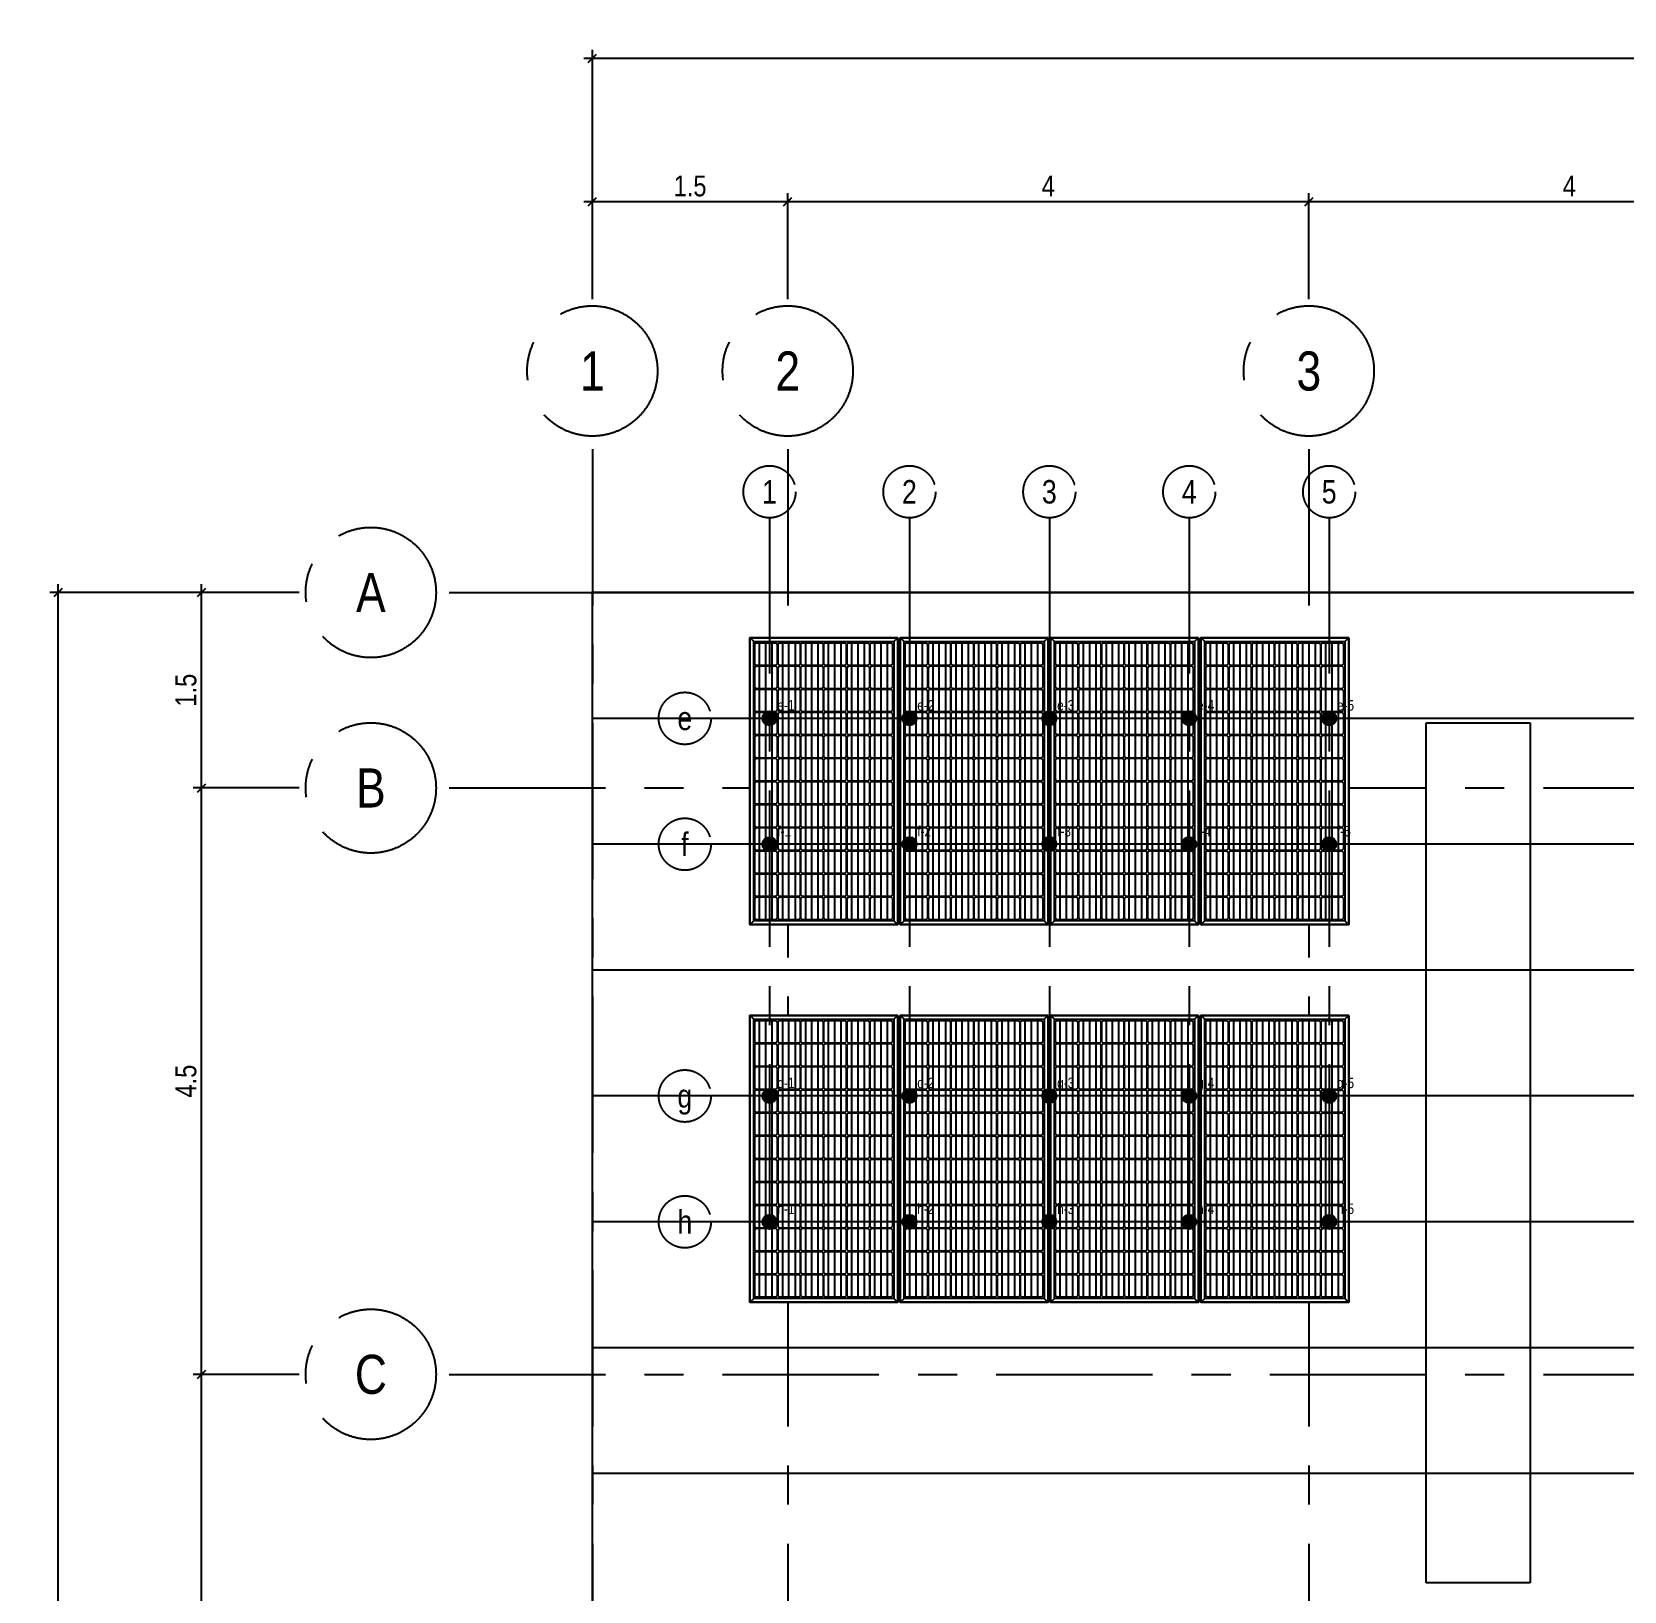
# Model space of a CAD drawing. Header units: millimetres. Extents: x -4302 to 21351, y -2227 to 20302.
# Drawn here: x -4302 to 7920, y 8336 to 20302 of the extents above; entities that cross this region are included whole.
import ezdxf
from ezdxf.enums import TextEntityAlignment as Align

# ---------------------------------------------------------------- set-up
doc = ezdxf.new("R2010")
doc.units = ezdxf.units.MM
doc.header["$LTSCALE"] = 100
doc.linetypes.add('CENTER', pattern=[21, 12, -3, 3, -3])
for name, color, linetype in [('A-ROOF-SKYL-E', 4, 'Continuous'), ('G-ANNO-DIMS', 3, 'Continuous'), ('G-ANNO-TEXT', 7, 'Continuous'), ('G-GRID', 8, 'CENTER'), ('P-FOOT-HATC-N', 250, 'Continuous'), ('P-FOOT-N', 250, 'Continuous'), ('P-MODL-N', 150, 'Continuous'), ('P-RAIL-N', 2, 'Continuous'), ('S-ROOF-OTLN-E', 7, 'Continuous'), ('S-ROOF-PURL-E', 30, 'Continuous')]:
    doc.layers.add(name, color=color, linetype=linetype)
doc.styles.add('CORDIA', font='cordia.shx', dxfattribs={"width": 0.85})
doc.dimstyles.new('TC_160', dxfattribs={"dimtxt": 160, "dimasz": 96, "dimexe": 64, "dimexo": 0, "dimgap": 40, "dimtad": 1, "dimlfac": 0.001, "dimzin": 0, "dimdsep": 46, "dimtxsty": 'CORDIA', "dimtsz": 64, "dimcen": 0, "dimdle": 64, "dimadec": 0, "dimazin": 0, "dimtfac": 1, "dimtmove": 0, "dimatfit": 3, "dimfxl": 1, "dimtzin": 0, "dimarcsym": 0})
doc.dimstyles.new('TC_160_Z', dxfattribs={"dimtxt": 160, "dimasz": 96, "dimexe": 64, "dimexo": 0, "dimgap": 40, "dimtad": 1, "dimlfac": 0.001, "dimdsep": 46, "dimtxsty": 'CORDIA', "dimtsz": 64, "dimcen": 0, "dimdle": 64, "dimadec": 0, "dimazin": 0, "dimtfac": 1, "dimtmove": 0, "dimatfit": 3, "dimfxl": 1, "dimtzin": 0, "dimarcsym": 0})

# ---------------------------------------------------------------- blocks, each defined once
blk = doc.blocks.new('TK_MODULE_PLAN')
for p, q in [((0, 0), (0, 1956)), ((0, 1956), (992, 1956)), ((25, 1931), (0, 1956)), ((25, 25), (25, 1931)), ((25, 1931), (967, 1931)), ((967, 1931), (992, 1956)), ((967, 1931), (967, 25)), ((992, 1956), (992, 0)), ((45.98, 1922.32), (35.98, 1912.32)), ((35.98, 1776.62), (35.98, 1912.32)), ((45.98, 1922.32), (175.59, 1922.32)), ((69.28, 1922.32), (69.28, 1766.62)), ((111.98, 1922.32), (111.98, 1766.62)), ((153.93, 1922.32), (153.93, 1766.62)), ((185.59, 1912.32), (175.59, 1922.32)), ((185.59, 1912.32), (185.59, 1776.62)), ((200.16, 1922.32), (190.16, 1912.32)), ((190.16, 1776.62), (190.16, 1912.32)), ((200.16, 1922.32), (329.77, 1922.32)), ((223.47, 1922.32), (223.47, 1766.62)), ((266.16, 1922.32), (266.16, 1766.62)), ((308.11, 1922.32), (308.11, 1766.62)), ((339.77, 1912.32), (329.77, 1922.32)), ((339.77, 1912.32), (339.77, 1776.62)), ((355.91, 1922.32), (345.91, 1912.32)), ((345.91, 1776.62), (345.91, 1912.32)), ((355.91, 1922.32), (485.53, 1922.32)), ((379.22, 1922.32), (379.22, 1766.62)), ((421.92, 1922.32), (421.92, 1766.62)), ((463.86, 1922.32), (463.86, 1766.62)), ((495.53, 1912.32), (485.53, 1922.32)), ((495.53, 1912.32), (495.53, 1776.62)), ((509.75, 1922.32), (499.75, 1912.32)), ((499.75, 1776.62), (499.75, 1912.32)), ((509.75, 1922.32), (639.36, 1922.32)), ((533.06, 1922.32), (533.06, 1766.62)), ((575.75, 1922.32), (575.75, 1766.62)), ((617.7, 1922.32), (617.7, 1766.62)), ((649.36, 1912.32), (639.36, 1922.32)), ((649.36, 1912.32), (649.36, 1776.62)), ((663.94, 1922.32), (653.94, 1912.32)), ((653.94, 1776.62), (653.94, 1912.32)), ((663.94, 1922.32), (793.55, 1922.32)), ((687.24, 1922.32), (687.24, 1766.62)), ((729.94, 1922.32), (729.94, 1766.62)), ((771.89, 1922.32), (771.89, 1766.62)), ((803.55, 1912.32), (793.55, 1922.32)), ((803.55, 1912.32), (803.55, 1776.62)), ((819.69, 1922.32), (809.69, 1912.32)), ((809.69, 1776.62), (809.69, 1912.32)), ((819.69, 1922.32), (949.3, 1922.32)), ((842.99, 1922.32), (842.99, 1766.62)), ((885.69, 1922.32), (885.69, 1766.62)), ((927.64, 1922.32), (927.64, 1766.62)), ((959.3, 1912.32), (949.3, 1922.32)), ((959.3, 1912.32), (959.3, 1776.62)), ((35.98, 1776.62), (45.98, 1766.62)), ((45.98, 1764.76), (35.98, 1754.76)), ((35.98, 1619.05), (35.98, 1754.76)), ((175.59, 1766.62), (45.98, 1766.62)), ((45.98, 1764.76), (175.59, 1764.76)), ((69.28, 1764.76), (69.28, 1609.05)), ((111.98, 1764.76), (111.98, 1609.05)), ((153.93, 1764.76), (153.93, 1609.05)), ((185.59, 1776.62), (175.59, 1766.62)), ((185.59, 1754.76), (175.59, 1764.76)), ((185.59, 1754.76), (185.59, 1619.05)), ((190.16, 1776.62), (200.16, 1766.62)), ((200.16, 1764.76), (190.16, 1754.76)), ((190.16, 1619.05), (190.16, 1754.76)), ((329.77, 1766.62), (200.16, 1766.62)), ((200.16, 1764.76), (329.77, 1764.76)), ((223.47, 1764.76), (223.47, 1609.05)), ((266.16, 1764.76), (266.16, 1609.05)), ((308.11, 1764.76), (308.11, 1609.05)), ((339.77, 1776.62), (329.77, 1766.62)), ((339.77, 1754.76), (329.77, 1764.76)), ((339.77, 1754.76), (339.77, 1619.05)), ((345.91, 1776.62), (355.91, 1766.62)), ((355.91, 1764.76), (345.91, 1754.76)), ((345.91, 1619.05), (345.91, 1754.76)), ((485.53, 1766.62), (355.91, 1766.62)), ((355.91, 1764.76), (485.53, 1764.76)), ((379.22, 1764.76), (379.22, 1609.05)), ((421.92, 1764.76), (421.92, 1609.05)), ((463.86, 1764.76), (463.86, 1609.05)), ((495.53, 1776.62), (485.53, 1766.62)), ((495.53, 1754.76), (485.53, 1764.76)), ((495.53, 1754.76), (495.53, 1619.05)), ((499.75, 1776.62), (509.75, 1766.62)), ((509.75, 1764.76), (499.75, 1754.76)), ((499.75, 1619.05), (499.75, 1754.76)), ((639.36, 1766.62), (509.75, 1766.62)), ((509.75, 1764.76), (639.36, 1764.76)), ((533.06, 1764.76), (533.06, 1609.05)), ((575.75, 1764.76), (575.75, 1609.05)), ((617.7, 1764.76), (617.7, 1609.05)), ((649.36, 1776.62), (639.36, 1766.62)), ((649.36, 1754.76), (639.36, 1764.76)), ((649.36, 1754.76), (649.36, 1619.05)), ((653.94, 1776.62), (663.94, 1766.62)), ((663.94, 1764.76), (653.94, 1754.76)), ((653.94, 1619.05), (653.94, 1754.76)), ((793.55, 1766.62), (663.94, 1766.62)), ((663.94, 1764.76), (793.55, 1764.76)), ((687.24, 1764.76), (687.24, 1609.05)), ((729.94, 1764.76), (729.94, 1609.05)), ((771.89, 1764.76), (771.89, 1609.05)), ((803.55, 1776.62), (793.55, 1766.62)), ((803.55, 1754.76), (793.55, 1764.76)), ((803.55, 1754.76), (803.55, 1619.05)), ((809.69, 1776.62), (819.69, 1766.62)), ((819.69, 1764.76), (809.69, 1754.76)), ((809.69, 1619.05), (809.69, 1754.76)), ((949.3, 1766.62), (819.69, 1766.62)), ((819.69, 1764.76), (949.3, 1764.76)), ((842.99, 1764.76), (842.99, 1609.05)), ((885.69, 1764.76), (885.69, 1609.05)), ((927.64, 1764.76), (927.64, 1609.05)), ((959.3, 1776.62), (949.3, 1766.62)), ((959.3, 1754.76), (949.3, 1764.76)), ((959.3, 1754.76), (959.3, 1619.05)), ((35.98, 1619.05), (45.98, 1609.05)), ((45.98, 1607.19), (35.98, 1597.19)), ((175.59, 1609.05), (45.98, 1609.05)), ((45.98, 1607.19), (175.59, 1607.19)), ((69.28, 1607.19), (69.28, 1451.49)), ((111.98, 1607.19), (111.98, 1451.49)), ((153.93, 1607.19), (153.93, 1451.49)), ((185.59, 1619.05), (175.59, 1609.05)), ((185.59, 1597.19), (175.59, 1607.19)), ((190.16, 1619.05), (200.16, 1609.05)), ((200.16, 1607.19), (190.16, 1597.19)), ((329.77, 1609.05), (200.16, 1609.05)), ((200.16, 1607.19), (329.77, 1607.19)), ((223.47, 1607.19), (223.47, 1451.49)), ((266.16, 1607.19), (266.16, 1451.49)), ((308.11, 1607.19), (308.11, 1451.49)), ((339.77, 1619.05), (329.77, 1609.05)), ((339.77, 1597.19), (329.77, 1607.19)), ((345.91, 1619.05), (355.91, 1609.05)), ((355.91, 1607.19), (345.91, 1597.19)), ((485.53, 1609.05), (355.91, 1609.05)), ((355.91, 1607.19), (485.53, 1607.19)), ((379.22, 1607.19), (379.22, 1451.49)), ((421.92, 1607.19), (421.92, 1451.49)), ((463.86, 1607.19), (463.86, 1451.49)), ((495.53, 1619.05), (485.53, 1609.05)), ((495.53, 1597.19), (485.53, 1607.19)), ((499.75, 1619.05), (509.75, 1609.05)), ((509.75, 1607.19), (499.75, 1597.19)), ((639.36, 1609.05), (509.75, 1609.05)), ((509.75, 1607.19), (639.36, 1607.19)), ((533.06, 1607.19), (533.06, 1451.49)), ((575.75, 1607.19), (575.75, 1451.49)), ((617.7, 1607.19), (617.7, 1451.49)), ((649.36, 1619.05), (639.36, 1609.05)), ((649.36, 1597.19), (639.36, 1607.19)), ((653.94, 1619.05), (663.94, 1609.05)), ((663.94, 1607.19), (653.94, 1597.19)), ((793.55, 1609.05), (663.94, 1609.05)), ((663.94, 1607.19), (793.55, 1607.19)), ((687.24, 1607.19), (687.24, 1451.49)), ((729.94, 1607.19), (729.94, 1451.49)), ((771.89, 1607.19), (771.89, 1451.49)), ((803.55, 1619.05), (793.55, 1609.05)), ((803.55, 1597.19), (793.55, 1607.19)), ((809.69, 1619.05), (819.69, 1609.05)), ((819.69, 1607.19), (809.69, 1597.19)), ((949.3, 1609.05), (819.69, 1609.05)), ((819.69, 1607.19), (949.3, 1607.19)), ((842.99, 1607.19), (842.99, 1451.49)), ((885.69, 1607.19), (885.69, 1451.49)), ((927.64, 1607.19), (927.64, 1451.49)), ((959.3, 1619.05), (949.3, 1609.05)), ((959.3, 1597.19), (949.3, 1607.19)), ((35.98, 1461.49), (35.98, 1597.19)), ((185.59, 1597.19), (185.59, 1461.49)), ((190.16, 1461.49), (190.16, 1597.19)), ((339.77, 1597.19), (339.77, 1461.49)), ((345.91, 1461.49), (345.91, 1597.19)), ((495.53, 1597.19), (495.53, 1461.49)), ((499.75, 1461.49), (499.75, 1597.19)), ((649.36, 1597.19), (649.36, 1461.49)), ((653.94, 1461.49), (653.94, 1597.19)), ((803.55, 1597.19), (803.55, 1461.49)), ((809.69, 1461.49), (809.69, 1597.19)), ((959.3, 1597.19), (959.3, 1461.49)), ((35.98, 1461.49), (45.98, 1451.49)), ((45.98, 1449.62), (35.98, 1439.62)), ((35.98, 1303.92), (35.98, 1439.62)), ((175.59, 1451.49), (45.98, 1451.49)), ((45.98, 1449.62), (175.59, 1449.62)), ((69.28, 1449.62), (69.28, 1293.92)), ((111.98, 1449.62), (111.98, 1293.92)), ((153.93, 1449.62), (153.93, 1293.92)), ((185.59, 1461.49), (175.59, 1451.49)), ((185.59, 1439.62), (175.59, 1449.62)), ((185.59, 1439.62), (185.59, 1303.92)), ((190.16, 1461.49), (200.16, 1451.49)), ((200.16, 1449.62), (190.16, 1439.62)), ((190.16, 1303.92), (190.16, 1439.62)), ((329.77, 1451.49), (200.16, 1451.49)), ((200.16, 1449.62), (329.77, 1449.62)), ((223.47, 1449.62), (223.47, 1293.92)), ((266.16, 1449.62), (266.16, 1293.92)), ((308.11, 1449.62), (308.11, 1293.92)), ((339.77, 1461.49), (329.77, 1451.49)), ((339.77, 1439.62), (329.77, 1449.62)), ((339.77, 1439.62), (339.77, 1303.92)), ((345.91, 1461.49), (355.91, 1451.49)), ((355.91, 1449.62), (345.91, 1439.62)), ((345.91, 1303.92), (345.91, 1439.62)), ((485.53, 1451.49), (355.91, 1451.49)), ((355.91, 1449.62), (485.53, 1449.62)), ((379.22, 1449.62), (379.22, 1293.92)), ((421.92, 1449.62), (421.92, 1293.92)), ((463.86, 1449.62), (463.86, 1293.92)), ((495.53, 1461.49), (485.53, 1451.49)), ((495.53, 1439.62), (485.53, 1449.62)), ((495.53, 1439.62), (495.53, 1303.92)), ((499.75, 1461.49), (509.75, 1451.49)), ((509.75, 1449.62), (499.75, 1439.62)), ((499.75, 1303.92), (499.75, 1439.62)), ((639.36, 1451.49), (509.75, 1451.49)), ((509.75, 1449.62), (639.36, 1449.62)), ((533.06, 1449.62), (533.06, 1293.92)), ((575.75, 1449.62), (575.75, 1293.92)), ((617.7, 1449.62), (617.7, 1293.92)), ((649.36, 1461.49), (639.36, 1451.49)), ((649.36, 1439.62), (639.36, 1449.62)), ((649.36, 1439.62), (649.36, 1303.92)), ((653.94, 1461.49), (663.94, 1451.49)), ((663.94, 1449.62), (653.94, 1439.62)), ((653.94, 1303.92), (653.94, 1439.62)), ((793.55, 1451.49), (663.94, 1451.49)), ((663.94, 1449.62), (793.55, 1449.62)), ((687.24, 1449.62), (687.24, 1293.92)), ((729.94, 1449.62), (729.94, 1293.92)), ((771.89, 1449.62), (771.89, 1293.92)), ((803.55, 1461.49), (793.55, 1451.49)), ((803.55, 1439.62), (793.55, 1449.62)), ((803.55, 1439.62), (803.55, 1303.92)), ((809.69, 1461.49), (819.69, 1451.49)), ((819.69, 1449.62), (809.69, 1439.62)), ((809.69, 1303.92), (809.69, 1439.62)), ((949.3, 1451.49), (819.69, 1451.49)), ((819.69, 1449.62), (949.3, 1449.62)), ((842.99, 1449.62), (842.99, 1293.92)), ((885.69, 1449.62), (885.69, 1293.92)), ((927.64, 1449.62), (927.64, 1293.92)), ((959.3, 1461.49), (949.3, 1451.49)), ((959.3, 1439.62), (949.3, 1449.62)), ((959.3, 1439.62), (959.3, 1303.92)), ((35.98, 1303.92), (45.98, 1293.92)), ((45.98, 1292.06), (35.98, 1282.06)), ((175.59, 1293.92), (45.98, 1293.92)), ((45.98, 1292.06), (175.59, 1292.06)), ((69.28, 1292.06), (69.28, 1136.35)), ((111.98, 1292.06), (111.98, 1136.35)), ((153.93, 1292.06), (153.93, 1136.35)), ((185.59, 1303.92), (175.59, 1293.92)), ((185.59, 1282.06), (175.59, 1292.06)), ((190.16, 1303.92), (200.16, 1293.92)), ((200.16, 1292.06), (190.16, 1282.06)), ((329.77, 1293.92), (200.16, 1293.92)), ((200.16, 1292.06), (329.77, 1292.06)), ((223.47, 1292.06), (223.47, 1136.35)), ((266.16, 1292.06), (266.16, 1136.35)), ((308.11, 1292.06), (308.11, 1136.35)), ((339.77, 1303.92), (329.77, 1293.92)), ((339.77, 1282.06), (329.77, 1292.06)), ((345.91, 1303.92), (355.91, 1293.92)), ((355.91, 1292.06), (345.91, 1282.06)), ((485.53, 1293.92), (355.91, 1293.92)), ((355.91, 1292.06), (485.53, 1292.06)), ((379.22, 1292.06), (379.22, 1136.35)), ((421.92, 1292.06), (421.92, 1136.35)), ((463.86, 1292.06), (463.86, 1136.35)), ((495.53, 1303.92), (485.53, 1293.92)), ((495.53, 1282.06), (485.53, 1292.06)), ((499.75, 1303.92), (509.75, 1293.92)), ((509.75, 1292.06), (499.75, 1282.06)), ((639.36, 1293.92), (509.75, 1293.92)), ((509.75, 1292.06), (639.36, 1292.06)), ((533.06, 1292.06), (533.06, 1136.35)), ((575.75, 1292.06), (575.75, 1136.35)), ((617.7, 1292.06), (617.7, 1136.35)), ((649.36, 1303.92), (639.36, 1293.92)), ((649.36, 1282.06), (639.36, 1292.06)), ((653.94, 1303.92), (663.94, 1293.92)), ((663.94, 1292.06), (653.94, 1282.06)), ((793.55, 1293.92), (663.94, 1293.92)), ((663.94, 1292.06), (793.55, 1292.06)), ((687.24, 1292.06), (687.24, 1136.35)), ((729.94, 1292.06), (729.94, 1136.35)), ((771.89, 1292.06), (771.89, 1136.35)), ((803.55, 1303.92), (793.55, 1293.92)), ((803.55, 1282.06), (793.55, 1292.06)), ((809.69, 1303.92), (819.69, 1293.92)), ((819.69, 1292.06), (809.69, 1282.06)), ((949.3, 1293.92), (819.69, 1293.92)), ((819.69, 1292.06), (949.3, 1292.06)), ((842.99, 1292.06), (842.99, 1136.35)), ((885.69, 1292.06), (885.69, 1136.35)), ((927.64, 1292.06), (927.64, 1136.35)), ((959.3, 1303.92), (949.3, 1293.92)), ((959.3, 1282.06), (949.3, 1292.06)), ((35.98, 1146.35), (35.98, 1282.06)), ((185.59, 1282.06), (185.59, 1146.35)), ((190.16, 1146.35), (190.16, 1282.06)), ((339.77, 1282.06), (339.77, 1146.35)), ((345.91, 1146.35), (345.91, 1282.06)), ((495.53, 1282.06), (495.53, 1146.35)), ((499.75, 1146.35), (499.75, 1282.06)), ((649.36, 1282.06), (649.36, 1146.35)), ((653.94, 1146.35), (653.94, 1282.06)), ((803.55, 1282.06), (803.55, 1146.35)), ((809.69, 1146.35), (809.69, 1282.06)), ((959.3, 1282.06), (959.3, 1146.35)), ((35.98, 1146.35), (45.98, 1136.35)), ((45.98, 1134.49), (35.98, 1124.49)), ((35.98, 988.79), (35.98, 1124.49)), ((175.59, 1136.35), (45.98, 1136.35)), ((45.98, 1134.49), (175.59, 1134.49)), ((69.28, 1134.49), (69.28, 978.79)), ((111.98, 1134.49), (111.98, 978.79)), ((153.93, 1134.49), (153.93, 978.79)), ((185.59, 1146.35), (175.59, 1136.35)), ((185.59, 1124.49), (175.59, 1134.49)), ((185.59, 1124.49), (185.59, 988.79)), ((190.16, 1146.35), (200.16, 1136.35)), ((200.16, 1134.49), (190.16, 1124.49)), ((190.16, 988.79), (190.16, 1124.49)), ((329.77, 1136.35), (200.16, 1136.35)), ((200.16, 1134.49), (329.77, 1134.49)), ((223.47, 1134.49), (223.47, 978.79)), ((266.16, 1134.49), (266.16, 978.79)), ((308.11, 1134.49), (308.11, 978.79)), ((339.77, 1146.35), (329.77, 1136.35)), ((339.77, 1124.49), (329.77, 1134.49)), ((339.77, 1124.49), (339.77, 988.79)), ((345.91, 1146.35), (355.91, 1136.35)), ((355.91, 1134.49), (345.91, 1124.49)), ((345.91, 988.79), (345.91, 1124.49)), ((485.53, 1136.35), (355.91, 1136.35)), ((355.91, 1134.49), (485.53, 1134.49)), ((379.22, 1134.49), (379.22, 978.79)), ((421.92, 1134.49), (421.92, 978.79)), ((463.86, 1134.49), (463.86, 978.79)), ((495.53, 1146.35), (485.53, 1136.35)), ((495.53, 1124.49), (485.53, 1134.49)), ((495.53, 1124.49), (495.53, 988.79)), ((499.75, 1146.35), (509.75, 1136.35)), ((509.75, 1134.49), (499.75, 1124.49)), ((499.75, 988.79), (499.75, 1124.49)), ((639.36, 1136.35), (509.75, 1136.35)), ((509.75, 1134.49), (639.36, 1134.49)), ((533.06, 1134.49), (533.06, 978.79)), ((575.75, 1134.49), (575.75, 978.79)), ((617.7, 1134.49), (617.7, 978.79)), ((649.36, 1146.35), (639.36, 1136.35)), ((649.36, 1124.49), (639.36, 1134.49)), ((649.36, 1124.49), (649.36, 988.79)), ((653.94, 1146.35), (663.94, 1136.35)), ((663.94, 1134.49), (653.94, 1124.49)), ((653.94, 988.79), (653.94, 1124.49)), ((793.55, 1136.35), (663.94, 1136.35)), ((663.94, 1134.49), (793.55, 1134.49)), ((687.24, 1134.49), (687.24, 978.79)), ((729.94, 1134.49), (729.94, 978.79)), ((771.89, 1134.49), (771.89, 978.79)), ((803.55, 1146.35), (793.55, 1136.35)), ((803.55, 1124.49), (793.55, 1134.49)), ((803.55, 1124.49), (803.55, 988.79)), ((809.69, 1146.35), (819.69, 1136.35)), ((819.69, 1134.49), (809.69, 1124.49)), ((809.69, 988.79), (809.69, 1124.49)), ((949.3, 1136.35), (819.69, 1136.35)), ((819.69, 1134.49), (949.3, 1134.49)), ((842.99, 1134.49), (842.99, 978.79)), ((885.69, 1134.49), (885.69, 978.79)), ((927.64, 1134.49), (927.64, 978.79)), ((959.3, 1146.35), (949.3, 1136.35)), ((959.3, 1124.49), (949.3, 1134.49)), ((959.3, 1124.49), (959.3, 988.79)), ((35.98, 988.79), (45.98, 978.79)), ((45.98, 976.93), (35.98, 966.93)), ((35.98, 831.22), (35.98, 966.93)), ((175.59, 978.79), (45.98, 978.79)), ((45.98, 976.93), (175.59, 976.93)), ((69.28, 976.93), (69.28, 821.22)), ((111.98, 976.93), (111.98, 821.22)), ((153.93, 976.93), (153.93, 821.22)), ((185.59, 988.79), (175.59, 978.79)), ((185.59, 966.93), (175.59, 976.93)), ((185.59, 966.93), (185.59, 831.22)), ((190.16, 988.79), (200.16, 978.79)), ((200.16, 976.93), (190.16, 966.93)), ((190.16, 831.22), (190.16, 966.93)), ((329.77, 978.79), (200.16, 978.79)), ((200.16, 976.93), (329.77, 976.93)), ((223.47, 976.93), (223.47, 821.22)), ((266.16, 976.93), (266.16, 821.22)), ((308.11, 976.93), (308.11, 821.22)), ((339.77, 988.79), (329.77, 978.79)), ((339.77, 966.93), (329.77, 976.93)), ((339.77, 966.93), (339.77, 831.22)), ((345.91, 988.79), (355.91, 978.79)), ((355.91, 976.93), (345.91, 966.93)), ((345.91, 831.22), (345.91, 966.93)), ((485.53, 978.79), (355.91, 978.79)), ((355.91, 976.93), (485.53, 976.93)), ((379.22, 976.93), (379.22, 821.22)), ((421.92, 976.93), (421.92, 821.22)), ((463.86, 976.93), (463.86, 821.22)), ((495.53, 988.79), (485.53, 978.79)), ((495.53, 966.93), (485.53, 976.93)), ((495.53, 966.93), (495.53, 831.22)), ((499.75, 988.79), (509.75, 978.79)), ((509.75, 976.93), (499.75, 966.93)), ((499.75, 831.22), (499.75, 966.93)), ((639.36, 978.79), (509.75, 978.79)), ((509.75, 976.93), (639.36, 976.93)), ((533.06, 976.93), (533.06, 821.22)), ((575.75, 976.93), (575.75, 821.22)), ((617.7, 976.93), (617.7, 821.22)), ((649.36, 988.79), (639.36, 978.79)), ((649.36, 966.93), (639.36, 976.93)), ((649.36, 966.93), (649.36, 831.22)), ((653.94, 988.79), (663.94, 978.79)), ((663.94, 976.93), (653.94, 966.93)), ((653.94, 831.22), (653.94, 966.93)), ((793.55, 978.79), (663.94, 978.79)), ((663.94, 976.93), (793.55, 976.93)), ((687.24, 976.93), (687.24, 821.22)), ((729.94, 976.93), (729.94, 821.22)), ((771.89, 976.93), (771.89, 821.22)), ((803.55, 988.79), (793.55, 978.79)), ((803.55, 966.93), (793.55, 976.93)), ((803.55, 966.93), (803.55, 831.22)), ((809.69, 988.79), (819.69, 978.79)), ((819.69, 976.93), (809.69, 966.93)), ((809.69, 831.22), (809.69, 966.93)), ((949.3, 978.79), (819.69, 978.79)), ((819.69, 976.93), (949.3, 976.93)), ((842.99, 976.93), (842.99, 821.22)), ((885.69, 976.93), (885.69, 821.22)), ((927.64, 976.93), (927.64, 821.22)), ((959.3, 988.79), (949.3, 978.79)), ((959.3, 966.93), (949.3, 976.93)), ((959.3, 966.93), (959.3, 831.22)), ((35.98, 831.22), (45.98, 821.22)), ((45.98, 819.36), (35.98, 809.36)), ((35.98, 673.66), (35.98, 809.36)), ((175.59, 821.22), (45.98, 821.22)), ((45.98, 819.36), (175.59, 819.36)), ((69.28, 819.36), (69.28, 663.66)), ((111.98, 819.36), (111.98, 663.66)), ((153.93, 819.36), (153.93, 663.66)), ((185.59, 831.22), (175.59, 821.22)), ((185.59, 809.36), (175.59, 819.36)), ((185.59, 809.36), (185.59, 673.66)), ((190.16, 831.22), (200.16, 821.22)), ((200.16, 819.36), (190.16, 809.36)), ((190.16, 673.66), (190.16, 809.36)), ((329.77, 821.22), (200.16, 821.22)), ((200.16, 819.36), (329.77, 819.36)), ((223.47, 819.36), (223.47, 663.66)), ((266.16, 819.36), (266.16, 663.66)), ((308.11, 819.36), (308.11, 663.66)), ((339.77, 831.22), (329.77, 821.22)), ((339.77, 809.36), (329.77, 819.36)), ((339.77, 809.36), (339.77, 673.66)), ((345.91, 831.22), (355.91, 821.22)), ((355.91, 819.36), (345.91, 809.36)), ((345.91, 673.66), (345.91, 809.36)), ((485.53, 821.22), (355.91, 821.22)), ((355.91, 819.36), (485.53, 819.36)), ((379.22, 819.36), (379.22, 663.66)), ((421.92, 819.36), (421.92, 663.66)), ((463.86, 819.36), (463.86, 663.66)), ((495.53, 831.22), (485.53, 821.22)), ((495.53, 809.36), (485.53, 819.36)), ((495.53, 809.36), (495.53, 673.66)), ((499.75, 831.22), (509.75, 821.22)), ((509.75, 819.36), (499.75, 809.36)), ((499.75, 673.66), (499.75, 809.36)), ((639.36, 821.22), (509.75, 821.22)), ((509.75, 819.36), (639.36, 819.36)), ((533.06, 819.36), (533.06, 663.66)), ((575.75, 819.36), (575.75, 663.66)), ((617.7, 819.36), (617.7, 663.66)), ((649.36, 831.22), (639.36, 821.22)), ((649.36, 809.36), (639.36, 819.36)), ((649.36, 809.36), (649.36, 673.66)), ((653.94, 831.22), (663.94, 821.22)), ((663.94, 819.36), (653.94, 809.36)), ((653.94, 673.66), (653.94, 809.36)), ((793.55, 821.22), (663.94, 821.22)), ((663.94, 819.36), (793.55, 819.36)), ((687.24, 819.36), (687.24, 663.66)), ((729.94, 819.36), (729.94, 663.66)), ((771.89, 819.36), (771.89, 663.66)), ((803.55, 831.22), (793.55, 821.22)), ((803.55, 809.36), (793.55, 819.36)), ((803.55, 809.36), (803.55, 673.66)), ((809.69, 831.22), (819.69, 821.22)), ((819.69, 819.36), (809.69, 809.36)), ((809.69, 673.66), (809.69, 809.36)), ((949.3, 821.22), (819.69, 821.22)), ((819.69, 819.36), (949.3, 819.36)), ((842.99, 819.36), (842.99, 663.66)), ((885.69, 819.36), (885.69, 663.66)), ((927.64, 819.36), (927.64, 663.66)), ((959.3, 831.22), (949.3, 821.22)), ((959.3, 809.36), (949.3, 819.36)), ((959.3, 809.36), (959.3, 673.66)), ((35.98, 673.66), (45.98, 663.66)), ((45.98, 661.79), (35.98, 651.79)), ((35.98, 516.09), (35.98, 651.79)), ((175.59, 663.66), (45.98, 663.66)), ((45.98, 661.79), (175.59, 661.79)), ((69.28, 661.79), (69.28, 506.09)), ((111.98, 661.79), (111.98, 506.09)), ((153.93, 661.79), (153.93, 506.09)), ((185.59, 673.66), (175.59, 663.66)), ((185.59, 651.79), (175.59, 661.79)), ((185.59, 651.79), (185.59, 516.09)), ((190.16, 673.66), (200.16, 663.66)), ((200.16, 661.79), (190.16, 651.79)), ((190.16, 516.09), (190.16, 651.79)), ((329.77, 663.66), (200.16, 663.66)), ((200.16, 661.79), (329.77, 661.79)), ((223.47, 661.79), (223.47, 506.09)), ((266.16, 661.79), (266.16, 506.09)), ((308.11, 661.79), (308.11, 506.09)), ((339.77, 673.66), (329.77, 663.66)), ((339.77, 651.79), (329.77, 661.79)), ((339.77, 651.79), (339.77, 516.09)), ((345.91, 673.66), (355.91, 663.66)), ((355.91, 661.79), (345.91, 651.79)), ((345.91, 516.09), (345.91, 651.79)), ((485.53, 663.66), (355.91, 663.66)), ((355.91, 661.79), (485.53, 661.79)), ((379.22, 661.79), (379.22, 506.09)), ((421.92, 661.79), (421.92, 506.09)), ((463.86, 661.79), (463.86, 506.09)), ((495.53, 673.66), (485.53, 663.66)), ((495.53, 651.79), (485.53, 661.79)), ((495.53, 651.79), (495.53, 516.09)), ((499.75, 673.66), (509.75, 663.66)), ((509.75, 661.79), (499.75, 651.79)), ((499.75, 516.09), (499.75, 651.79)), ((639.36, 663.66), (509.75, 663.66)), ((509.75, 661.79), (639.36, 661.79)), ((533.06, 661.79), (533.06, 506.09)), ((575.75, 661.79), (575.75, 506.09)), ((617.7, 661.79), (617.7, 506.09)), ((649.36, 673.66), (639.36, 663.66)), ((649.36, 651.79), (639.36, 661.79)), ((649.36, 651.79), (649.36, 516.09)), ((653.94, 673.66), (663.94, 663.66)), ((663.94, 661.79), (653.94, 651.79)), ((653.94, 516.09), (653.94, 651.79)), ((793.55, 663.66), (663.94, 663.66)), ((663.94, 661.79), (793.55, 661.79)), ((687.24, 661.79), (687.24, 506.09)), ((729.94, 661.79), (729.94, 506.09)), ((771.89, 661.79), (771.89, 506.09)), ((803.55, 673.66), (793.55, 663.66)), ((803.55, 651.79), (793.55, 661.79)), ((803.55, 651.79), (803.55, 516.09)), ((809.69, 673.66), (819.69, 663.66)), ((819.69, 661.79), (809.69, 651.79)), ((809.69, 516.09), (809.69, 651.79)), ((949.3, 663.66), (819.69, 663.66)), ((819.69, 661.79), (949.3, 661.79)), ((842.99, 661.79), (842.99, 506.09)), ((885.69, 661.79), (885.69, 506.09)), ((927.64, 661.79), (927.64, 506.09)), ((959.3, 673.66), (949.3, 663.66)), ((959.3, 651.79), (949.3, 661.79)), ((959.3, 651.79), (959.3, 516.09)), ((35.98, 516.09), (45.98, 506.09)), ((45.98, 504.23), (35.98, 494.23)), ((35.98, 358.52), (35.98, 494.23)), ((175.59, 506.09), (45.98, 506.09)), ((45.98, 504.23), (175.59, 504.23)), ((69.28, 504.23), (69.28, 348.52)), ((111.98, 504.23), (111.98, 348.52)), ((153.93, 504.23), (153.93, 348.52)), ((185.59, 516.09), (175.59, 506.09)), ((185.59, 494.23), (175.59, 504.23)), ((185.59, 494.23), (185.59, 358.52)), ((190.16, 516.09), (200.16, 506.09)), ((200.16, 504.23), (190.16, 494.23)), ((190.16, 358.52), (190.16, 494.23)), ((329.77, 506.09), (200.16, 506.09)), ((200.16, 504.23), (329.77, 504.23)), ((223.47, 504.23), (223.47, 348.52)), ((266.16, 504.23), (266.16, 348.52)), ((308.11, 504.23), (308.11, 348.52)), ((339.77, 516.09), (329.77, 506.09)), ((339.77, 494.23), (329.77, 504.23)), ((339.77, 494.23), (339.77, 358.52)), ((345.91, 516.09), (355.91, 506.09)), ((355.91, 504.23), (345.91, 494.23)), ((345.91, 358.52), (345.91, 494.23)), ((485.53, 506.09), (355.91, 506.09)), ((355.91, 504.23), (485.53, 504.23)), ((379.22, 504.23), (379.22, 348.52)), ((421.92, 504.23), (421.92, 348.52)), ((463.86, 504.23), (463.86, 348.52)), ((495.53, 516.09), (485.53, 506.09)), ((495.53, 494.23), (485.53, 504.23)), ((495.53, 494.23), (495.53, 358.52)), ((499.75, 516.09), (509.75, 506.09)), ((509.75, 504.23), (499.75, 494.23)), ((499.75, 358.52), (499.75, 494.23)), ((639.36, 506.09), (509.75, 506.09)), ((509.75, 504.23), (639.36, 504.23)), ((533.06, 504.23), (533.06, 348.52)), ((575.75, 504.23), (575.75, 348.52)), ((617.7, 504.23), (617.7, 348.52)), ((649.36, 516.09), (639.36, 506.09)), ((649.36, 494.23), (639.36, 504.23)), ((649.36, 494.23), (649.36, 358.52)), ((653.94, 516.09), (663.94, 506.09)), ((663.94, 504.23), (653.94, 494.23)), ((653.94, 358.52), (653.94, 494.23)), ((793.55, 506.09), (663.94, 506.09)), ((663.94, 504.23), (793.55, 504.23)), ((687.24, 504.23), (687.24, 348.52)), ((729.94, 504.23), (729.94, 348.52)), ((771.89, 504.23), (771.89, 348.52)), ((803.55, 516.09), (793.55, 506.09)), ((803.55, 494.23), (793.55, 504.23)), ((803.55, 494.23), (803.55, 358.52)), ((809.69, 516.09), (819.69, 506.09)), ((819.69, 504.23), (809.69, 494.23)), ((809.69, 358.52), (809.69, 494.23)), ((949.3, 506.09), (819.69, 506.09)), ((819.69, 504.23), (949.3, 504.23)), ((842.99, 504.23), (842.99, 348.52)), ((885.69, 504.23), (885.69, 348.52)), ((927.64, 504.23), (927.64, 348.52)), ((959.3, 516.09), (949.3, 506.09)), ((959.3, 494.23), (949.3, 504.23)), ((959.3, 494.23), (959.3, 358.52)), ((35.98, 358.52), (45.98, 348.52)), ((45.98, 346.66), (35.98, 336.66)), ((35.98, 200.96), (35.98, 336.66)), ((175.59, 348.52), (45.98, 348.52)), ((45.98, 346.66), (175.59, 346.66)), ((69.28, 346.66), (69.28, 190.96)), ((111.98, 346.66), (111.98, 190.96)), ((153.93, 346.66), (153.93, 190.96)), ((185.59, 358.52), (175.59, 348.52)), ((185.59, 336.66), (175.59, 346.66)), ((185.59, 336.66), (185.59, 200.96)), ((190.16, 358.52), (200.16, 348.52)), ((200.16, 346.66), (190.16, 336.66)), ((190.16, 200.96), (190.16, 336.66)), ((329.77, 348.52), (200.16, 348.52)), ((200.16, 346.66), (329.77, 346.66)), ((223.47, 346.66), (223.47, 190.96)), ((266.16, 346.66), (266.16, 190.96)), ((308.11, 346.66), (308.11, 190.96)), ((339.77, 358.52), (329.77, 348.52)), ((339.77, 336.66), (329.77, 346.66)), ((339.77, 336.66), (339.77, 200.96)), ((345.91, 358.52), (355.91, 348.52)), ((355.91, 346.66), (345.91, 336.66)), ((345.91, 200.96), (345.91, 336.66)), ((485.53, 348.52), (355.91, 348.52)), ((355.91, 346.66), (485.53, 346.66)), ((379.22, 346.66), (379.22, 190.96)), ((421.92, 346.66), (421.92, 190.96)), ((463.86, 346.66), (463.86, 190.96)), ((495.53, 358.52), (485.53, 348.52)), ((495.53, 336.66), (485.53, 346.66)), ((495.53, 336.66), (495.53, 200.96)), ((499.75, 358.52), (509.75, 348.52)), ((509.75, 346.66), (499.75, 336.66)), ((499.75, 200.96), (499.75, 336.66)), ((639.36, 348.52), (509.75, 348.52)), ((509.75, 346.66), (639.36, 346.66)), ((533.06, 346.66), (533.06, 190.96)), ((575.75, 346.66), (575.75, 190.96)), ((617.7, 346.66), (617.7, 190.96)), ((649.36, 358.52), (639.36, 348.52)), ((649.36, 336.66), (639.36, 346.66)), ((649.36, 336.66), (649.36, 200.96)), ((653.94, 358.52), (663.94, 348.52)), ((663.94, 346.66), (653.94, 336.66)), ((653.94, 200.96), (653.94, 336.66)), ((793.55, 348.52), (663.94, 348.52)), ((663.94, 346.66), (793.55, 346.66)), ((687.24, 346.66), (687.24, 190.96)), ((729.94, 346.66), (729.94, 190.96)), ((771.89, 346.66), (771.89, 190.96)), ((803.55, 358.52), (793.55, 348.52)), ((803.55, 336.66), (793.55, 346.66)), ((803.55, 336.66), (803.55, 200.96)), ((809.69, 358.52), (819.69, 348.52)), ((819.69, 346.66), (809.69, 336.66)), ((809.69, 200.96), (809.69, 336.66)), ((949.3, 348.52), (819.69, 348.52)), ((819.69, 346.66), (949.3, 346.66)), ((842.99, 346.66), (842.99, 190.96)), ((885.69, 346.66), (885.69, 190.96)), ((927.64, 346.66), (927.64, 190.96)), ((959.3, 358.52), (949.3, 348.52)), ((959.3, 336.66), (949.3, 346.66)), ((959.3, 336.66), (959.3, 200.96)), ((35.98, 200.96), (45.98, 190.96)), ((45.98, 189.09), (35.98, 179.09)), ((35.98, 43.39), (35.98, 179.09)), ((175.59, 190.96), (45.98, 190.96)), ((45.98, 189.09), (175.59, 189.09)), ((69.28, 189.09), (69.28, 33.39)), ((111.98, 189.09), (111.98, 33.39)), ((153.93, 189.09), (153.93, 33.39)), ((185.59, 200.96), (175.59, 190.96)), ((185.59, 179.09), (175.59, 189.09)), ((185.59, 179.09), (185.59, 43.39)), ((190.16, 200.96), (200.16, 190.96)), ((200.16, 189.09), (190.16, 179.09)), ((190.16, 43.39), (190.16, 179.09)), ((329.77, 190.96), (200.16, 190.96)), ((200.16, 189.09), (329.77, 189.09)), ((223.47, 189.09), (223.47, 33.39)), ((266.16, 189.09), (266.16, 33.39)), ((308.11, 189.09), (308.11, 33.39)), ((339.77, 200.96), (329.77, 190.96)), ((339.77, 179.09), (329.77, 189.09)), ((339.77, 179.09), (339.77, 43.39)), ((345.91, 200.96), (355.91, 190.96)), ((355.91, 189.09), (345.91, 179.09)), ((345.91, 43.39), (345.91, 179.09)), ((485.53, 190.96), (355.91, 190.96)), ((355.91, 189.09), (485.53, 189.09)), ((379.22, 189.09), (379.22, 33.39)), ((421.92, 189.09), (421.92, 33.39)), ((463.86, 189.09), (463.86, 33.39)), ((495.53, 200.96), (485.53, 190.96)), ((495.53, 179.09), (485.53, 189.09)), ((495.53, 179.09), (495.53, 43.39)), ((499.75, 200.96), (509.75, 190.96)), ((509.75, 189.09), (499.75, 179.09)), ((499.75, 43.39), (499.75, 179.09)), ((639.36, 190.96), (509.75, 190.96)), ((509.75, 189.09), (639.36, 189.09)), ((533.06, 189.09), (533.06, 33.39)), ((575.75, 189.09), (575.75, 33.39)), ((617.7, 189.09), (617.7, 33.39)), ((649.36, 200.96), (639.36, 190.96)), ((649.36, 179.09), (639.36, 189.09)), ((649.36, 179.09), (649.36, 43.39)), ((653.94, 200.96), (663.94, 190.96)), ((663.94, 189.09), (653.94, 179.09)), ((653.94, 43.39), (653.94, 179.09)), ((793.55, 190.96), (663.94, 190.96)), ((663.94, 189.09), (793.55, 189.09)), ((687.24, 189.09), (687.24, 33.39)), ((729.94, 189.09), (729.94, 33.39)), ((771.89, 189.09), (771.89, 33.39)), ((803.55, 200.96), (793.55, 190.96)), ((803.55, 179.09), (793.55, 189.09)), ((803.55, 179.09), (803.55, 43.39)), ((809.69, 200.96), (819.69, 190.96)), ((819.69, 189.09), (809.69, 179.09)), ((809.69, 43.39), (809.69, 179.09)), ((949.3, 190.96), (819.69, 190.96)), ((819.69, 189.09), (949.3, 189.09)), ((842.99, 189.09), (842.99, 33.39)), ((885.69, 189.09), (885.69, 33.39)), ((927.64, 189.09), (927.64, 33.39)), ((959.3, 200.96), (949.3, 190.96)), ((959.3, 179.09), (949.3, 189.09)), ((959.3, 179.09), (959.3, 43.39)), ((25, 25), (0, 0)), ((992, 0), (0, 0)), ((967, 25), (25, 25)), ((35.98, 43.39), (45.98, 33.39)), ((175.59, 33.39), (45.98, 33.39)), ((185.59, 43.39), (175.59, 33.39)), ((190.16, 43.39), (200.16, 33.39)), ((329.77, 33.39), (200.16, 33.39)), ((339.77, 43.39), (329.77, 33.39)), ((345.91, 43.39), (355.91, 33.39)), ((485.53, 33.39), (355.91, 33.39)), ((495.53, 43.39), (485.53, 33.39)), ((499.75, 43.39), (509.75, 33.39)), ((639.36, 33.39), (509.75, 33.39)), ((649.36, 43.39), (639.36, 33.39)), ((653.94, 43.39), (663.94, 33.39)), ((793.55, 33.39), (663.94, 33.39)), ((803.55, 43.39), (793.55, 33.39)), ((809.69, 43.39), (819.69, 33.39)), ((949.3, 33.39), (819.69, 33.39)), ((959.3, 43.39), (949.3, 33.39)), ((967, 25), (992, 0))]:
    blk.add_line(p, q)
blk = doc.blocks.new('TC_PV_MODULE_1134x2200')
blk.add_wipeout([(0, 0), (1134, 0), (1134, 2200.379), (0, 2200.379)])
blk.add_lwpolyline([(0, 0), (1134, 0), (1134, 2200.379), (0, 2200.379)], close=True)
at = {"layer": 'P-MODL-N', "color": 0, "xscale": 1.143145, "yscale": 1.124938, "zscale": 1.124938}
blk.add_blockref('TK_MODULE_PLAN', (0, 0), dxfattribs=at)
blk = doc.blocks.new('*D1')
for p, q in [((-64, 19000), (1564, 19000)), ((-32, 18968), (32, 19032)), ((0, 18250), (0, 19064)), ((1468, 18968), (1532, 19032)), ((1500, 18250), (1500, 19064))]:
    blk.add_line(p, q)
at = {"color": 0, "style": 'CORDIA', "width": 0.85}
blk.add_text('1.5', height=160, dxfattribs=at).set_placement((750, 19120), align=Align.MIDDLE_CENTER)
blk = doc.blocks.new('*D2')
for p, q in [((1436, 19000), (5564, 19000)), ((1468, 18968), (1532, 19032)), ((1500, 18250), (1500, 19064)), ((5468, 18968), (5532, 19032)), ((5500, 18250), (5500, 19064))]:
    blk.add_line(p, q)
at = {"color": 0, "style": 'CORDIA', "width": 0.85}
blk.add_text('4', height=160, dxfattribs=at).set_placement((3500, 19120), align=Align.MIDDLE_CENTER)
blk = doc.blocks.new('*D3')
for p, q in [((5436, 19000), (9564, 19000)), ((5468, 18968), (5532, 19032)), ((5500, 18250), (5500, 19064)), ((9468, 18968), (9532, 19032)), ((9500, 18250), (9500, 19064))]:
    blk.add_line(p, q)
at = {"color": 0, "style": 'CORDIA', "width": 0.85}
blk.add_text('4', height=160, dxfattribs=at).set_placement((7500, 19120), align=Align.MIDDLE_CENTER)
blk = doc.blocks.new('*D7')
for p, q in [((-64, 20100), (19064, 20100)), ((-32, 20068), (32, 20132)), ((0, 18250), (0, 20164)), ((18968, 20068), (19032, 20132)), ((19000, 18250), (19000, 20164))]:
    blk.add_line(p, q)
at = {"color": 0, "style": 'CORDIA', "width": 0.85}
blk.add_text('19.00', height=160, dxfattribs=at).set_placement((9500, 20220), align=Align.MIDDLE_CENTER)
blk = doc.blocks.new('*D8')
for p, q in [((-3032, 15968), (-2968, 16032)), ((-3000, 14436), (-3000, 16064)), ((-2250, 16000), (-3064, 16000)), ((-2250, 14500), (-3064, 14500)), ((-3032, 14468), (-2968, 14532))]:
    blk.add_line(p, q)
at = {"color": 0, "style": 'CORDIA', "width": 0.85}
blk.add_text('1.5', height=160, rotation=90, dxfattribs=at).set_placement((-3120, 15250), align=Align.MIDDLE_CENTER)
blk = doc.blocks.new('*D9')
for p, q in [((-3000, 9936), (-3000, 14564)), ((-2250, 14500), (-3064, 14500)), ((-3032, 14468), (-2968, 14532)), ((-3032, 9968), (-2968, 10032)), ((-2250, 10000), (-3064, 10000))]:
    blk.add_line(p, q)
at = {"color": 0, "style": 'CORDIA', "width": 0.85}
blk.add_text('4.5', height=160, rotation=90, dxfattribs=at).set_placement((-3120, 12250), align=Align.MIDDLE_CENTER)
blk = doc.blocks.new('*D10')
for p, q in [((-3032, 9968), (-2968, 10032)), ((-3000, 5936), (-3000, 10064)), ((-2250, 10000), (-3064, 10000)), ((-2250, 6000), (-3064, 6000)), ((-3032, 5968), (-2968, 6032))]:
    blk.add_line(p, q)
at = {"color": 0, "style": 'CORDIA', "width": 0.85}
blk.add_text('4', height=160, rotation=90, dxfattribs=at).set_placement((-3120, 8000), align=Align.MIDDLE_CENTER)
blk = doc.blocks.new('*D13')
for p, q in [((-4132, 15968), (-4068, 16032)), ((-4100, -64), (-4100, 16064)), ((-2250, 16000), (-4164, 16000)), ((-2250, 0), (-4164, 0)), ((-4132, -32), (-4068, 32))]:
    blk.add_line(p, q)
at = {"color": 0, "style": 'CORDIA', "width": 0.85}
blk.add_text('16.00', height=160, rotation=90, dxfattribs=at).set_placement((-4220, 8000), align=Align.MIDDLE_CENTER)

msp = doc.modelspace()

# ---------------------------------------------------------------- linework, layer by layer
at = {"layer": 'A-ROOF-SKYL-E'}
for p, q in [((6400, 15000), (7200, 15000)), ((6400, 8400), (6400, 15000)), ((7200, 15000), (7200, 8400)), ((7200, 8400), (6400, 8400))]:
    msp.add_line(p, q, dxfattribs=at)
at = {"layer": 'G-GRID'}
for p, q in [((0, 17100), (0, -700)), ((1500, 17100), (1500, -700)), ((5500, 17100), (5500, -700)), ((-1100, 16000), (19700, 16000)), ((-1100, 14500), (19700, 14500)), ((-1100, 10000), (19700, 10000))]:
    msp.add_line(p, q, dxfattribs=at)
for centre, radius in [((0, 17700), 500), ((1500, 17700), 500), ((5500, 17700), 500), ((1360, 16772.741), 200), ((2434, 16772.741), 200), ((3508, 16772.741), 200), ((4582, 16772.741), 200), ((5656, 16772.741), 200), ((-1700, 16000), 500), ((710, 15034.074), 200), ((-1700, 14500), 500), ((710, 14068.148), 200), ((710, 12136.297), 200), ((710, 11170.371), 200), ((-1700, 10000), 500)]:
    msp.add_circle(centre, radius, dxfattribs=at)
at = {"layer": 'S-ROOF-OTLN-E'}
msp.add_lwpolyline([(0, 16000), (19000, 16000), (19000, 0), (0, 0)], close=True, dxfattribs=at)
at = {"layer": 'S-ROOF-PURL-E'}
for p, q in [((19000, 16000), (0, 16000)), ((19000, 15034.074), (0, 15034.074)), ((19000, 14068.148), (0, 14068.148)), ((19000, 13102.223), (0, 13102.223)), ((19000, 12136.297), (0, 12136.297)), ((19000, 11170.371), (0, 11170.371)), ((19000, 10204.445), (0, 10204.445)), ((19000, 9238.519), (0, 9238.519))]:
    msp.add_line(p, q, dxfattribs=at)

# ---------------------------------------------------------------- texts
at = {"layer": 'G-ANNO-TEXT', "style": 'CORDIA', "width": 0.85}
for s, p in [('1', (0, 17700)), ('2', (1500, 17700)), ('3', (5500, 17700)), ('A', (-1700, 16000)), ('B', (-1700, 14500)), ('C', (-1700, 10000))]:
    msp.add_text(s, height=300, dxfattribs=at).set_placement(p, align=Align.MIDDLE_CENTER)
at = {"layer": 'G-GRID', "style": 'CORDIA', "width": 0.85}
for s, p in [('1', (1360, 16772.741)), ('2', (2434, 16772.741)), ('3', (3508, 16772.741)), ('4', (4582, 16772.741)), ('5', (5656, 16772.741)), ('e', (710, 15034.074)), ('f', (710, 14068.148)), ('g', (710, 12136.297)), ('h', (710, 11170.371))]:
    msp.add_text(s, height=180, dxfattribs=at).set_placement(p, align=Align.MIDDLE_CENTER)

# ---------------------------------------------------------------- dimensions: what is measured, and where the dimension line sits
at = {"layer": 'G-ANNO-DIMS'}
for base, p1, p2, dimstyle, picture, middle in [((19000, 20100), (0, 18250), (19000, 18250), 'TC_160', '*D7', (9500, 20220)), ((1500, 19000), (0, 18250), (1500, 18250), 'TC_160_Z', '*D1', (750, 19120)), ((5500, 19000), (1500, 18250), (5500, 18250), 'TC_160_Z', '*D2', (3500, 19120)), ((9500, 19000), (5500, 18250), (9500, 18250), 'TC_160_Z', '*D3', (7500, 19120))]:
    dim = msp.add_linear_dim(base=base, p1=p1, p2=p2, dimstyle=dimstyle, dxfattribs=at)
    dim.commit()
    dim.dimension.update_dxf_attribs({"geometry": picture, "text_midpoint": middle})
for base, p1, p2, dimstyle, picture, middle in [((-4100, 0), (-2250, 16000), (-2250, 0), 'TC_160', '*D13', (-4220, 8000)), ((-3000, 14500), (-2250, 16000), (-2250, 14500), 'TC_160_Z', '*D8', (-3120, 15250)), ((-3000, 10000), (-2250, 14500), (-2250, 10000), 'TC_160_Z', '*D9', (-3120, 12250)), ((-3000, 6000), (-2250, 10000), (-2250, 6000), 'TC_160_Z', '*D10', (-3120, 8000))]:
    dim = msp.add_linear_dim(base=base, p1=p1, p2=p2, angle=90, dimstyle=dimstyle, dxfattribs=at)
    dim.commit()
    dim.dimension.update_dxf_attribs({"geometry": picture, "text_midpoint": middle})

# ---------------------------------------------------------------- next in the draw order: block references
at = {"layer": 'P-MODL-N', "rotation": 180}
for p in [(5806, 15651.301), (5806, 12753.523)]:
    msp.add_blockref('TC_PV_MODULE_1134x2200', p, dxfattribs=at)

# ---------------------------------------------------------------- next in the draw order: hatches: boundary and pattern name
at = {"layer": 'P-FOOT-HATC-N'}
h = msp.add_hatch(color=256, dxfattribs=at)
edge = h.paths.add_edge_path()
edge.add_arc((5656, 15034.074), 55, 0, 360)
h = msp.add_hatch(color=256, dxfattribs=at)
edge = h.paths.add_edge_path()
edge.add_arc((5656, 14068.148), 55, 0, 360)
h = msp.add_hatch(color=256, dxfattribs=at)
edge = h.paths.add_edge_path()
edge.add_arc((5656, 12136.297), 55, 0, 360)
h = msp.add_hatch(color=256, dxfattribs=at)
edge = h.paths.add_edge_path()
edge.add_arc((5656, 11170.371), 55, 0, 360)

# ---------------------------------------------------------------- next in the draw order: linework, layer by layer
at = {"layer": 'G-GRID'}
msp.add_line((5656, 16579.555), (5656, 10880.593), dxfattribs=at)
at = {"layer": 'P-FOOT-N'}
for centre in [(5656, 15034.074), (5656, 14068.148), (5656, 12136.297), (5656, 11170.371)]:
    msp.add_circle(centre, 55, dxfattribs=at)

# ---------------------------------------------------------------- next in the draw order: block references
at = {"layer": 'P-MODL-N', "rotation": 180}
for p in [(4652, 15651.301), (4652, 12753.523)]:
    msp.add_blockref('TC_PV_MODULE_1134x2200', p, dxfattribs=at)

# ---------------------------------------------------------------- next in the draw order: texts
at = {"layer": 'G-ANNO-TEXT', "style": 'CORDIA', "width": 0.85}
for s, p in [('e-5', (5716, 15094.074)), ('f-5', (5716, 14128.148)), ('g-5', (5716, 12196.297)), ('h-5', (5716, 11230.371))]:
    msp.add_text(s, height=80, dxfattribs=at).set_placement(p)

# ---------------------------------------------------------------- next in the draw order: hatches: boundary and pattern name
at = {"layer": 'P-FOOT-HATC-N'}
h = msp.add_hatch(color=256, dxfattribs=at)
edge = h.paths.add_edge_path()
edge.add_arc((4582, 15034.074), 55, 0, 360)
h = msp.add_hatch(color=256, dxfattribs=at)
edge = h.paths.add_edge_path()
edge.add_arc((4582, 14068.148), 55, 0, 360)
h = msp.add_hatch(color=256, dxfattribs=at)
edge = h.paths.add_edge_path()
edge.add_arc((4582, 12136.297), 55, 0, 360)
h = msp.add_hatch(color=256, dxfattribs=at)
edge = h.paths.add_edge_path()
edge.add_arc((4582, 11170.371), 55, 0, 360)

# ---------------------------------------------------------------- next in the draw order: linework, layer by layer
at = {"layer": 'G-GRID'}
msp.add_line((4582, 16579.555), (4582, 10880.593), dxfattribs=at)
at = {"layer": 'P-FOOT-N'}
for centre in [(4582, 15034.074), (4582, 14068.148), (4582, 12136.297), (4582, 11170.371)]:
    msp.add_circle(centre, 55, dxfattribs=at)

# ---------------------------------------------------------------- next in the draw order: block references
at = {"layer": 'P-MODL-N', "rotation": 180}
for p in [(3498, 15651.301), (3498, 12753.523)]:
    msp.add_blockref('TC_PV_MODULE_1134x2200', p, dxfattribs=at)

# ---------------------------------------------------------------- next in the draw order: texts
at = {"layer": 'G-ANNO-TEXT', "style": 'CORDIA', "width": 0.85}
for s, p in [('e-3', (3568, 15094.074)), ('e-4', (4642, 15094.074)), ('f-3', (3568, 14128.148)), ('f-4', (4642, 14128.148)), ('g-3', (3568, 12196.297)), ('g-4', (4642, 12196.297)), ('h-3', (3568, 11230.371)), ('h-4', (4642, 11230.371))]:
    msp.add_text(s, height=80, dxfattribs=at).set_placement(p)

# ---------------------------------------------------------------- next in the draw order: hatches: boundary and pattern name
at = {"layer": 'P-FOOT-HATC-N'}
h = msp.add_hatch(color=256, dxfattribs=at)
edge = h.paths.add_edge_path()
edge.add_arc((3508, 15034.074), 55, 0, 360)
h = msp.add_hatch(color=256, dxfattribs=at)
edge = h.paths.add_edge_path()
edge.add_arc((3508, 14068.148), 55, 0, 360)
h = msp.add_hatch(color=256, dxfattribs=at)
edge = h.paths.add_edge_path()
edge.add_arc((3508, 12136.297), 55, 0, 360)
h = msp.add_hatch(color=256, dxfattribs=at)
edge = h.paths.add_edge_path()
edge.add_arc((3508, 11170.371), 55, 0, 360)

# ---------------------------------------------------------------- next in the draw order: linework, layer by layer
at = {"layer": 'G-GRID'}
for p, q in [((2434, 16579.555), (2434, 10880.593)), ((3508, 16579.555), (3508, 10880.593))]:
    msp.add_line(p, q, dxfattribs=at)
at = {"layer": 'P-FOOT-N'}
for centre in [(3508, 15034.074), (3508, 14068.148), (3508, 12136.297), (3508, 11170.371)]:
    msp.add_circle(centre, 55, dxfattribs=at)

# ---------------------------------------------------------------- next in the draw order: block references
at = {"layer": 'P-MODL-N', "rotation": 180}
for p in [(2344, 15651.301), (2344, 12753.523)]:
    msp.add_blockref('TC_PV_MODULE_1134x2200', p, dxfattribs=at)

# ---------------------------------------------------------------- next in the draw order: texts
at = {"layer": 'G-ANNO-TEXT', "style": 'CORDIA', "width": 0.85}
for s, p in [('e-2', (2494, 15094.074)), ('f-2', (2494, 14128.148)), ('g-2', (2494, 12196.297)), ('h-2', (2494, 11230.371))]:
    msp.add_text(s, height=80, dxfattribs=at).set_placement(p)

# ---------------------------------------------------------------- next in the draw order: hatches: boundary and pattern name
at = {"layer": 'P-FOOT-HATC-N'}
h = msp.add_hatch(color=256, dxfattribs=at)
edge = h.paths.add_edge_path()
edge.add_arc((1360, 15034.074), 55, 0, 360)
h = msp.add_hatch(color=256, dxfattribs=at)
edge = h.paths.add_edge_path()
edge.add_arc((2434, 15034.074), 55, 0, 360)
h = msp.add_hatch(color=256, dxfattribs=at)
edge = h.paths.add_edge_path()
edge.add_arc((1360, 14068.148), 55, 0, 360)
h = msp.add_hatch(color=256, dxfattribs=at)
edge = h.paths.add_edge_path()
edge.add_arc((2434, 14068.148), 55, 0, 360)
h = msp.add_hatch(color=256, dxfattribs=at)
edge = h.paths.add_edge_path()
edge.add_arc((1360, 12136.297), 55, 0, 360)
h = msp.add_hatch(color=256, dxfattribs=at)
edge = h.paths.add_edge_path()
edge.add_arc((2434, 12136.297), 55, 0, 360)
h = msp.add_hatch(color=256, dxfattribs=at)
edge = h.paths.add_edge_path()
edge.add_arc((1360, 11170.371), 55, 0, 360)
h = msp.add_hatch(color=256, dxfattribs=at)
edge = h.paths.add_edge_path()
edge.add_arc((2434, 11170.371), 55, 0, 360)

# ---------------------------------------------------------------- next in the draw order: linework, layer by layer
at = {"layer": 'G-GRID'}
for p, q in [((1360, 16579.555), (1360, 10880.593)), ((18800, 15034.074), (910, 15034.074)), ((18800, 14068.148), (910, 14068.148)), ((18800, 12136.297), (910, 12136.297)), ((18800, 11170.371), (910, 11170.371))]:
    msp.add_line(p, q, dxfattribs=at)
at = {"layer": 'P-FOOT-N'}
for centre in [(1360, 15034.074), (2434, 15034.074), (1360, 14068.148), (2434, 14068.148), (1360, 12136.297), (2434, 12136.297), (1360, 11170.371), (2434, 11170.371)]:
    msp.add_circle(centre, 55, dxfattribs=at)
at = {"layer": 'P-RAIL-N'}
for p, q in [((5856, 15034.074), (1160, 15034.074)), ((5856, 14068.148), (1160, 14068.148)), ((5856, 12136.297), (1160, 12136.297)), ((5856, 11170.371), (1160, 11170.371))]:
    msp.add_line(p, q, dxfattribs=at)

# ---------------------------------------------------------------- next in the draw order: texts
at = {"layer": 'G-ANNO-TEXT', "style": 'CORDIA', "width": 0.85}
for s, p in [('e-1', (1420, 15094.074)), ('f-1', (1420, 14128.148)), ('g-1', (1420, 12196.297)), ('h-1', (1420, 11230.371))]:
    msp.add_text(s, height=80, dxfattribs=at).set_placement(p)

doc.saveas('drawing.dxf')
